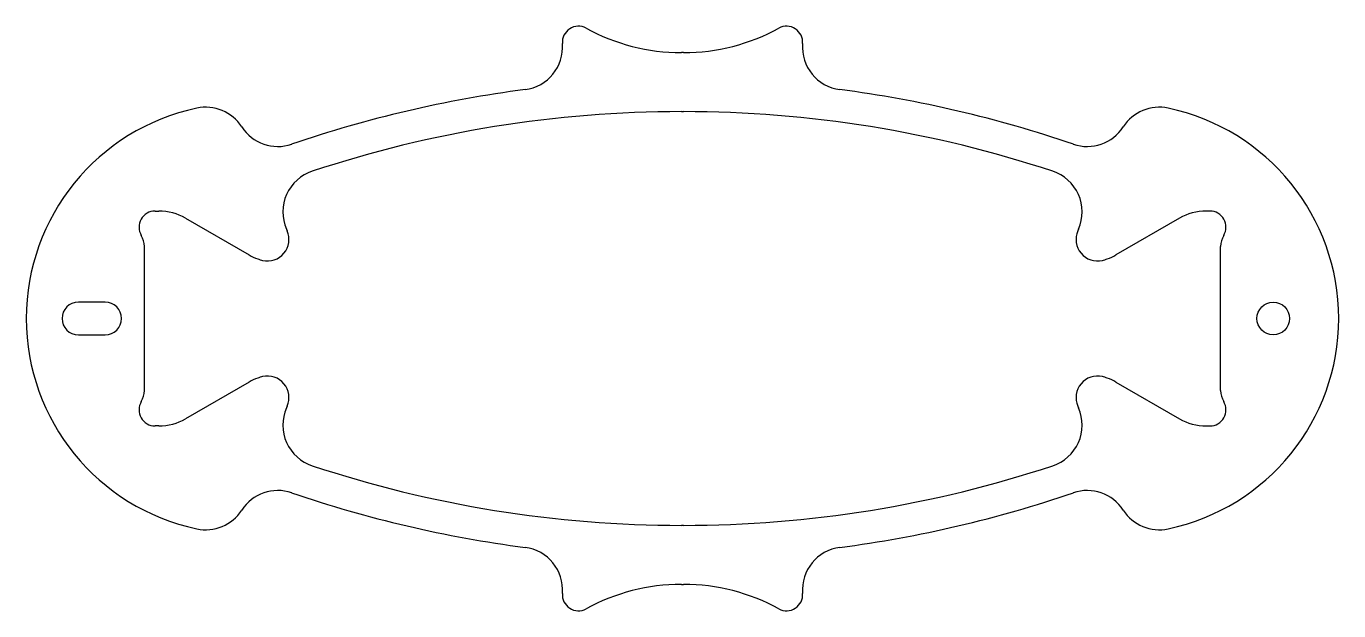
# Model space of a CAD drawing. Header units: millimetres. Extents: x -61 to 61, y -27 to 27.
import ezdxf

# ---------------------------------------------------------------- set-up
doc = ezdxf.new("R2010")
doc.units = ezdxf.units.MM

msp = doc.modelspace()

# ---------------------------------------------------------------- linework, layer by layer
at = {"color": 7, "linetype": 'Continuous', "lineweight": 25}
for p, q in [((0.1, 24.75), (-0.1, 24.75)), ((-0.1, 19.25), (0.1, 19.25)), ((-49.1, 10), (-48.76, 10)), ((49.1, 10), (48.76, 10)), ((-46.26, 9.33), (-40.35, 5.92)), ((46.26, 9.33), (40.35, 5.92)), ((-36.88, 8.32), (-36.81, 8.15)), ((36.88, 8.32), (36.81, 8.15)), ((-50.1, -6.7), (-50.1, 6.7)), ((50.1, -6.7), (50.1, 6.7)), ((-53.75, 1.52), (-56.25, 1.52)), ((-56.25, -1.52), (-53.75, -1.52)), ((-40.35, -5.92), (-46.26, -9.33)), ((40.35, -5.92), (46.26, -9.33)), ((-36.81, -8.15), (-36.88, -8.32)), ((36.81, -8.15), (36.88, -8.32)), ((-48.76, -10), (-49.1, -10)), ((48.76, -10), (49.1, -10)), ((0.1, -19.25), (-0.1, -19.25)), ((-0.1, -24.75), (0.1, -24.75))]:
    msp.add_line(p, q, dxfattribs=at)
msp.add_circle((55, 0), 1.52, dxfattribs=at)
for centre, radius, start, end in [((-9.69, 25.7), 1.5, 61.3521, 184.4806), ((-0.1, 43.25), 18.5, 241.3521, 270), ((0.1, 43.25), 18.5, 270, 298.6479), ((9.69, 25.7), 1.5, 355.5194, 118.6479), ((-15.17, 25.27), 4, 277.4506, 4.4806), ((15.17, 25.27), 4, 175.5194, 262.5494), ((-0.1, -89.98), 112.23, 97.4506, 108.8659), ((0.1, -89.98), 112.23, 71.1341, 82.5494), ((-41.1, 0), 20, 101.8949, 258.1051), ((-44.4, 15.66), 4, 32.9346, 101.8949), ((44.4, 15.66), 4, 78.1051, 147.0654), ((41.1, 0), 20, 281.8949, 78.1051), ((-0.1, -89.98), 109.23, 90, 108.3379), ((0.1, -89.98), 109.23, 71.6621, 90), ((-37.68, 20.01), 4, 212.9346, 288.8659), ((37.68, 20.01), 4, 251.1341, 327.0654), ((-33.21, 9.91), 4, 108.3379, 203.3186), ((33.21, 9.91), 4, 336.6814, 71.6621), ((-49.1, 8.5), 1.5, 90, 211.0027), ((-48.76, 5), 5, 60, 90), ((48.76, 5), 5, 90, 120), ((49.1, 8.5), 1.5, 328.9973, 90), ((-52.1, 6.7), 2, 0, 31.0027), ((-38.64, 7.36), 2, 256.9703, 23.3186), ((38.64, 7.36), 2, 156.6814, 283.0297), ((52.1, 6.7), 2, 148.9973, 180), ((-37.85, 10.25), 5, 240, 250.1386), ((-38.19, 9.31), 4, 250.1386, 256.9703), ((38.19, 9.31), 4, 283.0297, 289.8614), ((37.85, 10.25), 5, 289.8614, 300), ((-56.25, 0), 1.52, 90, 270), ((-53.75, 0), 1.52, 270, 90), ((-37.85, -10.25), 5, 109.8614, 120), ((-38.19, -9.31), 4, 103.0297, 109.8614), ((-38.64, -7.36), 2, 336.6814, 103.0297), ((38.64, -7.36), 2, 76.9703, 203.3186), ((38.19, -9.31), 4, 70.1386, 76.9703), ((37.85, -10.25), 5, 60, 70.1386), ((-52.1, -6.7), 2, 328.9973, 0), ((52.1, -6.7), 2, 180, 211.0027), ((-49.1, -8.5), 1.5, 148.9973, 270), ((-33.21, -9.91), 4, 156.6814, 251.6621), ((33.21, -9.91), 4, 288.3379, 23.3186), ((49.1, -8.5), 1.5, 270, 31.0027), ((-48.76, -5), 5, 270, 300), ((48.76, -5), 5, 240, 270), ((-0.1, 89.98), 109.23, 251.6621, 270), ((0.1, 89.98), 109.23, 270, 288.3379), ((-37.68, -20.01), 4, 71.1341, 147.0654), ((-0.1, 89.98), 112.23, 251.1341, 262.5494), ((0.1, 89.98), 112.23, 277.4506, 288.8659), ((37.68, -20.01), 4, 32.9346, 108.8659), ((-44.4, -15.66), 4, 258.1051, 327.0654), ((44.4, -15.66), 4, 212.9346, 281.8949), ((-15.17, -25.27), 4, 355.5194, 82.5494), ((15.17, -25.27), 4, 97.4506, 184.4806), ((-9.69, -25.7), 1.5, 175.5194, 298.6479), ((-0.1, -43.25), 18.5, 90, 118.6479), ((0.1, -43.25), 18.5, 61.3521, 90), ((9.69, -25.7), 1.5, 241.3521, 4.4806)]:
    msp.add_arc(centre, radius, start, end, dxfattribs=at)

doc.saveas('drawing.dxf')
